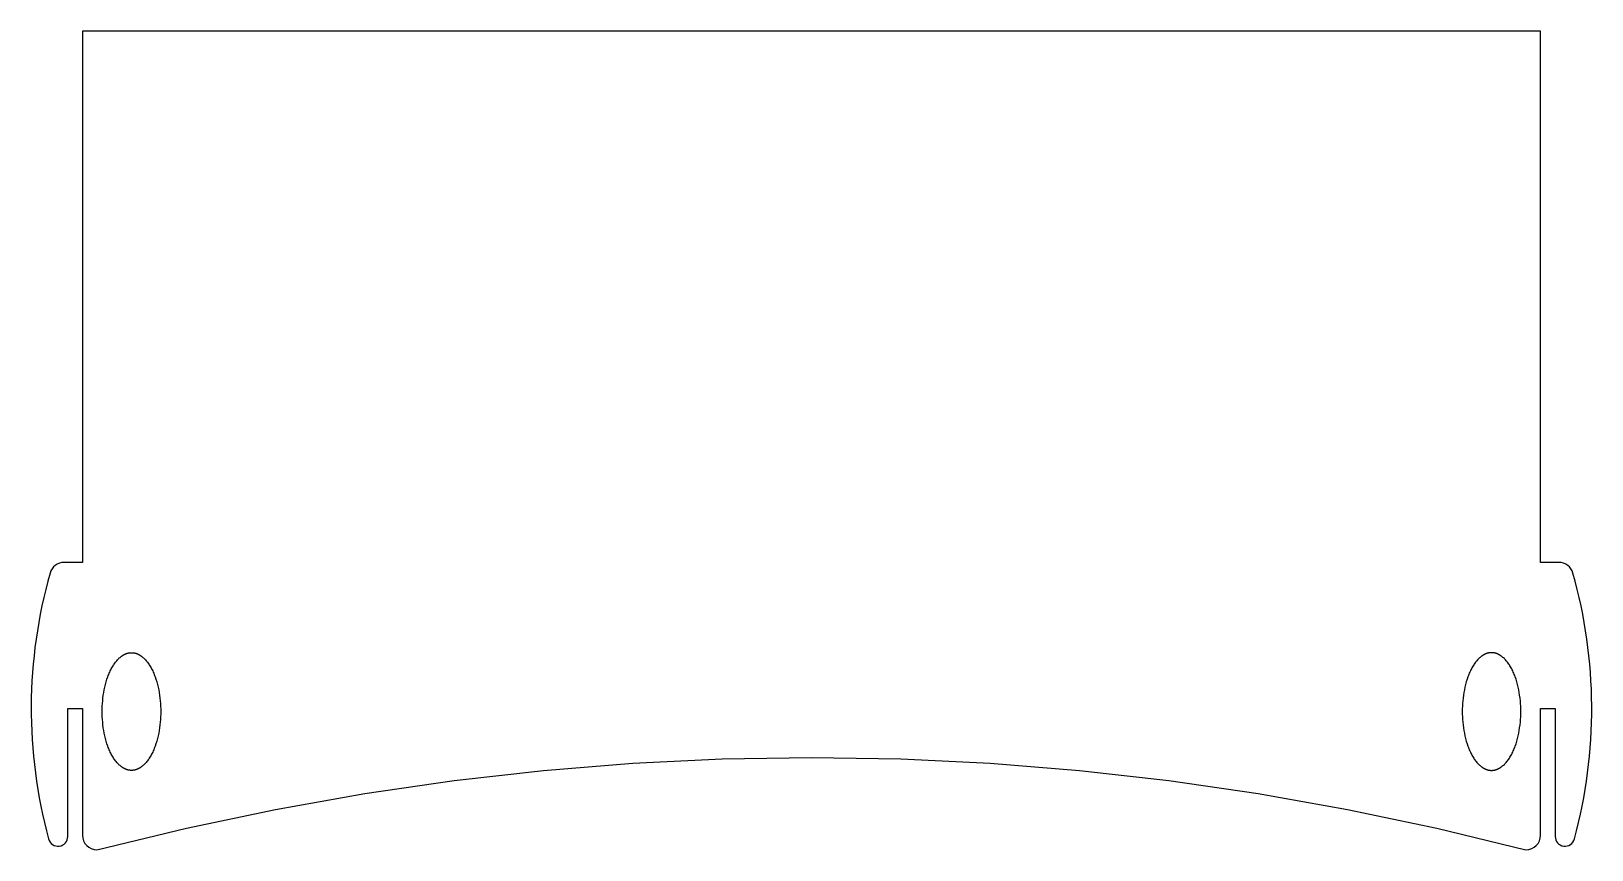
# Model space of a CAD drawing. Extents: x -1054 to -734, y -1575 to -1407.
import ezdxf

# ---------------------------------------------------------------- set-up
doc = ezdxf.new("R2010")
doc.units = 0
doc.layers.add('FAB_3$PI_PROJECTOR$PANEL-P', color=216, linetype='CONTINUOUS')

msp = doc.modelspace()

# ---------------------------------------------------------------- linework, layer by layer
at = {"layer": 'FAB_3$PI_PROJECTOR$PANEL-P'}
for p, q in [((-1043.3, -1406.64), (-1043.3, -1515.58)), ((-744.3, -1406.64), (-1043.3, -1406.64)), ((-744.3, -1515.58), (-744.3, -1406.64)), ((-1043.3, -1515.58), (-1047.04, -1515.58)), ((-740.55, -1515.58), (-744.3, -1515.58)), ((-1036.53, -1536.06), (-1036.4, -1535.9)), ((-1036.4, -1535.9), (-1036.27, -1535.74)), ((-1036.27, -1535.74), (-1036.13, -1535.59)), ((-1036.13, -1535.59), (-1036, -1535.44)), ((-1036, -1535.44), (-1035.86, -1535.31)), ((-1035.86, -1535.31), (-1035.73, -1535.18)), ((-1035.73, -1535.18), (-1035.59, -1535.06)), ((-1035.59, -1535.06), (-1035.45, -1534.94)), ((-1035.45, -1534.94), (-1035.38, -1534.89)), ((-1035.38, -1534.89), (-1035.31, -1534.84)), ((-1035.31, -1534.84), (-1035.24, -1534.79)), ((-1035.24, -1534.79), (-1035.17, -1534.74)), ((-1035.17, -1534.74), (-1035.1, -1534.69)), ((-1035.1, -1534.69), (-1035.03, -1534.65)), ((-1035.03, -1534.65), (-1034.96, -1534.6)), ((-1034.96, -1534.6), (-1034.89, -1534.56)), ((-1034.89, -1534.56), (-1034.82, -1534.52)), ((-1034.82, -1534.52), (-1034.75, -1534.48)), ((-1034.75, -1534.48), (-1034.68, -1534.45)), ((-1034.68, -1534.45), (-1034.61, -1534.41)), ((-1034.61, -1534.41), (-1034.54, -1534.38)), ((-1034.54, -1534.38), (-1034.47, -1534.35)), ((-1034.47, -1534.35), (-1034.4, -1534.32)), ((-1034.4, -1534.32), (-1034.33, -1534.3)), ((-1034.33, -1534.3), (-1034.27, -1534.27)), ((-1034.27, -1534.27), (-1034.2, -1534.25)), ((-1034.2, -1534.25), (-1034.13, -1534.23)), ((-1034.13, -1534.23), (-1034.06, -1534.21)), ((-1034.06, -1534.21), (-1033.99, -1534.19)), ((-1033.99, -1534.19), (-1033.92, -1534.17)), ((-1033.92, -1534.17), (-1033.85, -1534.16)), ((-1033.85, -1534.16), (-1033.78, -1534.14)), ((-1033.78, -1534.14), (-1033.71, -1534.13)), ((-1033.71, -1534.13), (-1033.65, -1534.12)), ((-1033.65, -1534.12), (-1033.58, -1534.11)), ((-1033.58, -1534.11), (-1033.51, -1534.11)), ((-1033.51, -1534.11), (-1033.44, -1534.1)), ((-1033.44, -1534.1), (-1033.38, -1534.1)), ((-1033.38, -1534.1), (-1033.31, -1534.1)), ((-1033.31, -1534.1), (-1033.24, -1534.1)), ((-1033.24, -1534.1), (-1033.18, -1534.1)), ((-1033.18, -1534.1), (-1033.11, -1534.1)), ((-1033.11, -1534.1), (-1033.04, -1534.1)), ((-1033.04, -1534.1), (-1032.98, -1534.11)), ((-1032.98, -1534.11), (-1032.91, -1534.11)), ((-1032.91, -1534.11), (-1032.84, -1534.12)), ((-1032.84, -1534.12), (-1032.77, -1534.13)), ((-1032.77, -1534.13), (-1032.7, -1534.14)), ((-1032.7, -1534.14), (-1032.64, -1534.16)), ((-1032.64, -1534.16), (-1032.57, -1534.17)), ((-1032.57, -1534.17), (-1032.5, -1534.19)), ((-1032.5, -1534.19), (-1032.43, -1534.21)), ((-1032.43, -1534.21), (-1032.36, -1534.23)), ((-1032.36, -1534.23), (-1032.29, -1534.25)), ((-1032.29, -1534.25), (-1032.22, -1534.27)), ((-1032.22, -1534.27), (-1032.15, -1534.3)), ((-1032.15, -1534.3), (-1032.08, -1534.32)), ((-1032.08, -1534.32), (-1032.01, -1534.35)), ((-1032.01, -1534.35), (-1031.94, -1534.38)), ((-1031.94, -1534.38), (-1031.87, -1534.41)), ((-1031.87, -1534.41), (-1031.8, -1534.45)), ((-1031.8, -1534.45), (-1031.73, -1534.48)), ((-1031.73, -1534.48), (-1031.66, -1534.52)), ((-1031.66, -1534.52), (-1031.59, -1534.56)), ((-1031.59, -1534.56), (-1031.52, -1534.6)), ((-1031.52, -1534.6), (-1031.45, -1534.65)), ((-1031.45, -1534.65), (-1031.38, -1534.69)), ((-1031.38, -1534.69), (-1031.31, -1534.74)), ((-1031.31, -1534.74), (-1031.24, -1534.79)), ((-1031.24, -1534.79), (-1031.17, -1534.84)), ((-1031.17, -1534.84), (-1031.1, -1534.89)), ((-1031.1, -1534.89), (-1031.03, -1534.94)), ((-1031.03, -1534.94), (-1030.9, -1535.06)), ((-1030.9, -1535.06), (-1030.76, -1535.18)), ((-1030.76, -1535.18), (-1030.62, -1535.31)), ((-1030.62, -1535.31), (-1030.49, -1535.44)), ((-1030.49, -1535.44), (-1030.35, -1535.59)), ((-1030.35, -1535.59), (-1030.22, -1535.74)), ((-1030.22, -1535.74), (-1030.09, -1535.9)), ((-1030.09, -1535.9), (-1029.96, -1536.06)), ((-757.51, -1535.9), (-757.64, -1536.06)), ((-757.38, -1535.74), (-757.51, -1535.9)), ((-757.24, -1535.59), (-757.38, -1535.74)), ((-757.11, -1535.44), (-757.24, -1535.59)), ((-756.97, -1535.31), (-757.11, -1535.44)), ((-756.84, -1535.18), (-756.97, -1535.31)), ((-756.7, -1535.06), (-756.84, -1535.18)), ((-756.56, -1534.94), (-756.7, -1535.06)), ((-756.49, -1534.89), (-756.56, -1534.94)), ((-756.42, -1534.84), (-756.49, -1534.89)), ((-756.35, -1534.79), (-756.42, -1534.84)), ((-756.28, -1534.74), (-756.35, -1534.79)), ((-756.21, -1534.69), (-756.28, -1534.74)), ((-756.14, -1534.65), (-756.21, -1534.69)), ((-756.07, -1534.6), (-756.14, -1534.65)), ((-756, -1534.56), (-756.07, -1534.6)), ((-755.93, -1534.52), (-756, -1534.56)), ((-755.86, -1534.48), (-755.93, -1534.52)), ((-755.79, -1534.45), (-755.86, -1534.48)), ((-755.72, -1534.41), (-755.79, -1534.45)), ((-755.65, -1534.38), (-755.72, -1534.41)), ((-755.59, -1534.35), (-755.65, -1534.38)), ((-755.52, -1534.32), (-755.59, -1534.35)), ((-755.45, -1534.3), (-755.52, -1534.32)), ((-755.38, -1534.27), (-755.45, -1534.3)), ((-755.31, -1534.25), (-755.38, -1534.27)), ((-755.24, -1534.23), (-755.31, -1534.25)), ((-755.17, -1534.21), (-755.24, -1534.23)), ((-755.1, -1534.19), (-755.17, -1534.21)), ((-755.03, -1534.17), (-755.1, -1534.19)), ((-754.96, -1534.16), (-755.03, -1534.17)), ((-754.89, -1534.14), (-754.96, -1534.16)), ((-754.82, -1534.13), (-754.89, -1534.14)), ((-754.76, -1534.12), (-754.82, -1534.13)), ((-754.69, -1534.11), (-754.76, -1534.12)), ((-754.62, -1534.11), (-754.69, -1534.11)), ((-754.55, -1534.1), (-754.62, -1534.11)), ((-754.49, -1534.1), (-754.55, -1534.1)), ((-754.42, -1534.1), (-754.49, -1534.1)), ((-754.35, -1534.1), (-754.42, -1534.1)), ((-754.29, -1534.1), (-754.35, -1534.1)), ((-754.22, -1534.1), (-754.29, -1534.1)), ((-754.15, -1534.1), (-754.22, -1534.1)), ((-754.09, -1534.11), (-754.15, -1534.1)), ((-754.02, -1534.11), (-754.09, -1534.11)), ((-753.95, -1534.12), (-754.02, -1534.11)), ((-753.88, -1534.13), (-753.95, -1534.12)), ((-753.81, -1534.14), (-753.88, -1534.13)), ((-753.75, -1534.16), (-753.81, -1534.14)), ((-753.68, -1534.17), (-753.75, -1534.16)), ((-753.61, -1534.19), (-753.68, -1534.17)), ((-753.54, -1534.21), (-753.61, -1534.19)), ((-753.47, -1534.23), (-753.54, -1534.21)), ((-753.4, -1534.25), (-753.47, -1534.23)), ((-753.33, -1534.27), (-753.4, -1534.25)), ((-753.26, -1534.3), (-753.33, -1534.27)), ((-753.19, -1534.32), (-753.26, -1534.3)), ((-753.12, -1534.35), (-753.19, -1534.32)), ((-753.05, -1534.38), (-753.12, -1534.35)), ((-752.98, -1534.41), (-753.05, -1534.38)), ((-752.91, -1534.45), (-752.98, -1534.41)), ((-752.84, -1534.48), (-752.91, -1534.45)), ((-752.77, -1534.52), (-752.84, -1534.48)), ((-752.7, -1534.56), (-752.77, -1534.52)), ((-752.63, -1534.6), (-752.7, -1534.56)), ((-752.56, -1534.65), (-752.63, -1534.6)), ((-752.49, -1534.69), (-752.56, -1534.65)), ((-752.42, -1534.74), (-752.49, -1534.69)), ((-752.35, -1534.79), (-752.42, -1534.74)), ((-752.28, -1534.84), (-752.35, -1534.79)), ((-752.21, -1534.89), (-752.28, -1534.84)), ((-752.15, -1534.94), (-752.21, -1534.89)), ((-752.01, -1535.06), (-752.15, -1534.94)), ((-751.87, -1535.18), (-752.01, -1535.06)), ((-751.73, -1535.31), (-751.87, -1535.18)), ((-751.6, -1535.44), (-751.73, -1535.31)), ((-751.46, -1535.59), (-751.6, -1535.44)), ((-751.33, -1535.74), (-751.46, -1535.59)), ((-751.2, -1535.9), (-751.33, -1535.74)), ((-751.07, -1536.06), (-751.2, -1535.9)), ((-1038.26, -1539.56), (-1038.09, -1539.05)), ((-1038.09, -1539.05), (-1038, -1538.8)), ((-1038, -1538.8), (-1037.9, -1538.56)), ((-1037.9, -1538.56), (-1037.8, -1538.32)), ((-1037.8, -1538.32), (-1037.7, -1538.08)), ((-1037.7, -1538.08), (-1037.59, -1537.85)), ((-1037.59, -1537.85), (-1037.49, -1537.63)), ((-1037.49, -1537.63), (-1037.37, -1537.41)), ((-1037.37, -1537.41), (-1037.26, -1537.2)), ((-1037.26, -1537.2), (-1037.14, -1536.99)), ((-1037.14, -1536.99), (-1037.02, -1536.79)), ((-1037.02, -1536.79), (-1036.9, -1536.6)), ((-1036.9, -1536.6), (-1036.78, -1536.42)), ((-1036.78, -1536.42), (-1036.65, -1536.24)), ((-1036.65, -1536.24), (-1036.53, -1536.06)), ((-1029.96, -1536.06), (-1029.83, -1536.24)), ((-1029.83, -1536.24), (-1029.71, -1536.42)), ((-1029.71, -1536.42), (-1029.58, -1536.6)), ((-1029.58, -1536.6), (-1029.46, -1536.79)), ((-1029.46, -1536.79), (-1029.34, -1536.99)), ((-1029.34, -1536.99), (-1029.23, -1537.2)), ((-1029.23, -1537.2), (-1029.11, -1537.41)), ((-1029.11, -1537.41), (-1029, -1537.63)), ((-1029, -1537.63), (-1028.89, -1537.85)), ((-1028.89, -1537.85), (-1028.79, -1538.08)), ((-1028.79, -1538.08), (-1028.68, -1538.32)), ((-1028.68, -1538.32), (-1028.58, -1538.56)), ((-1028.58, -1538.56), (-1028.49, -1538.8)), ((-1028.49, -1538.8), (-1028.4, -1539.05)), ((-1028.4, -1539.05), (-1028.22, -1539.56)), ((-759.2, -1539.05), (-759.38, -1539.56)), ((-759.11, -1538.8), (-759.2, -1539.05)), ((-759.01, -1538.56), (-759.11, -1538.8)), ((-758.91, -1538.32), (-759.01, -1538.56)), ((-758.81, -1538.08), (-758.91, -1538.32)), ((-758.7, -1537.85), (-758.81, -1538.08)), ((-758.6, -1537.63), (-758.7, -1537.85)), ((-758.49, -1537.41), (-758.6, -1537.63)), ((-758.37, -1537.2), (-758.49, -1537.41)), ((-758.25, -1536.99), (-758.37, -1537.2)), ((-758.14, -1536.79), (-758.25, -1536.99)), ((-758.01, -1536.6), (-758.14, -1536.79)), ((-757.89, -1536.42), (-758.01, -1536.6)), ((-757.76, -1536.24), (-757.89, -1536.42)), ((-757.64, -1536.06), (-757.76, -1536.24)), ((-750.94, -1536.24), (-751.07, -1536.06)), ((-750.82, -1536.42), (-750.94, -1536.24)), ((-750.69, -1536.6), (-750.82, -1536.42)), ((-750.57, -1536.79), (-750.69, -1536.6)), ((-750.45, -1536.99), (-750.57, -1536.79)), ((-750.34, -1537.2), (-750.45, -1536.99)), ((-750.22, -1537.41), (-750.34, -1537.2)), ((-750.11, -1537.63), (-750.22, -1537.41)), ((-750, -1537.85), (-750.11, -1537.63)), ((-749.9, -1538.08), (-750, -1537.85)), ((-749.79, -1538.32), (-749.9, -1538.08)), ((-749.7, -1538.56), (-749.79, -1538.32)), ((-749.6, -1538.8), (-749.7, -1538.56)), ((-749.51, -1539.05), (-749.6, -1538.8)), ((-749.33, -1539.56), (-749.51, -1539.05)), ((-1039.01, -1542.84), (-1038.92, -1542.28)), ((-1038.92, -1542.28), (-1038.82, -1541.72)), ((-1038.82, -1541.72), (-1038.7, -1541.17)), ((-1038.7, -1541.17), (-1038.57, -1540.62)), ((-1038.57, -1540.62), (-1038.43, -1540.09)), ((-1038.43, -1540.09), (-1038.26, -1539.56)), ((-1028.22, -1539.56), (-1028.06, -1540.09)), ((-1028.06, -1540.09), (-1027.91, -1540.62)), ((-1027.91, -1540.62), (-1027.78, -1541.17)), ((-1027.78, -1541.17), (-1027.66, -1541.72)), ((-1027.66, -1541.72), (-1027.56, -1542.28)), ((-1027.56, -1542.28), (-1027.47, -1542.84)), ((-760.03, -1542.28), (-760.12, -1542.84)), ((-759.93, -1541.72), (-760.03, -1542.28)), ((-759.82, -1541.17), (-759.93, -1541.72)), ((-759.68, -1540.62), (-759.82, -1541.17)), ((-759.54, -1540.09), (-759.68, -1540.62)), ((-759.38, -1539.56), (-759.54, -1540.09)), ((-749.17, -1540.09), (-749.33, -1539.56)), ((-749.02, -1540.62), (-749.17, -1540.09)), ((-748.89, -1541.17), (-749.02, -1540.62)), ((-748.78, -1541.72), (-748.89, -1541.17)), ((-748.67, -1542.28), (-748.78, -1541.72)), ((-748.59, -1542.84), (-748.67, -1542.28)), ((-1046.3, -1545.56), (-1043.3, -1545.56)), ((-1046.3, -1571.78), (-1046.3, -1545.56)), ((-1043.3, -1545.56), (-1043.3, -1571.53)), ((-1039.24, -1545.63), (-1039.22, -1545.08)), ((-1039.22, -1545.08), (-1039.19, -1544.53)), ((-1039.19, -1544.53), (-1039.14, -1543.97)), ((-1039.14, -1543.97), (-1039.08, -1543.41)), ((-1039.08, -1543.41), (-1039.01, -1542.84)), ((-1027.47, -1542.84), (-1027.4, -1543.41)), ((-1027.4, -1543.41), (-1027.34, -1543.97)), ((-1027.34, -1543.97), (-1027.3, -1544.53)), ((-1027.3, -1544.53), (-1027.27, -1545.08)), ((-1027.27, -1545.08), (-1027.25, -1545.63)), ((-760.33, -1545.08), (-760.35, -1545.63)), ((-760.3, -1544.53), (-760.33, -1545.08)), ((-760.25, -1543.97), (-760.3, -1544.53)), ((-760.2, -1543.41), (-760.25, -1543.97)), ((-760.12, -1542.84), (-760.2, -1543.41)), ((-748.51, -1543.41), (-748.59, -1542.84)), ((-748.45, -1543.97), (-748.51, -1543.41)), ((-748.41, -1544.53), (-748.45, -1543.97)), ((-748.38, -1545.08), (-748.41, -1544.53)), ((-748.36, -1545.63), (-748.38, -1545.08)), ((-744.3, -1545.56), (-741.3, -1545.56)), ((-744.3, -1571.53), (-744.3, -1545.56)), ((-741.3, -1545.56), (-741.3, -1571.78)), ((-1039.24, -1546.17), (-1039.24, -1545.63)), ((-1039.24, -1546.7), (-1039.24, -1546.17)), ((-1039.22, -1547.25), (-1039.24, -1546.7)), ((-1039.19, -1547.8), (-1039.22, -1547.25)), ((-1039.14, -1548.36), (-1039.19, -1547.8)), ((-1039.08, -1548.92), (-1039.14, -1548.36)), ((-1027.34, -1548.36), (-1027.4, -1548.92)), ((-1027.3, -1547.8), (-1027.34, -1548.36)), ((-1027.27, -1547.25), (-1027.3, -1547.8)), ((-1027.25, -1546.7), (-1027.27, -1547.25)), ((-1027.25, -1545.63), (-1027.24, -1546.17)), ((-1027.24, -1546.17), (-1027.25, -1546.7)), ((-760.35, -1545.63), (-760.35, -1546.17)), ((-760.35, -1546.17), (-760.35, -1546.7)), ((-760.35, -1546.7), (-760.33, -1547.25)), ((-760.33, -1547.25), (-760.3, -1547.8)), ((-760.3, -1547.8), (-760.25, -1548.36)), ((-760.25, -1548.36), (-760.2, -1548.92)), ((-748.51, -1548.92), (-748.45, -1548.36)), ((-748.45, -1548.36), (-748.41, -1547.8)), ((-748.41, -1547.8), (-748.38, -1547.25)), ((-748.38, -1547.25), (-748.36, -1546.7)), ((-748.35, -1546.17), (-748.36, -1545.63)), ((-748.36, -1546.7), (-748.35, -1546.17)), ((-1039.01, -1549.49), (-1039.08, -1548.92)), ((-1038.92, -1550.05), (-1039.01, -1549.49)), ((-1038.82, -1550.61), (-1038.92, -1550.05)), ((-1038.7, -1551.16), (-1038.82, -1550.61)), ((-1038.57, -1551.71), (-1038.7, -1551.16)), ((-1038.43, -1552.25), (-1038.57, -1551.71)), ((-1027.91, -1551.71), (-1028.06, -1552.25)), ((-1027.78, -1551.16), (-1027.91, -1551.71)), ((-1027.66, -1550.61), (-1027.78, -1551.16)), ((-1027.56, -1550.05), (-1027.66, -1550.61)), ((-1027.47, -1549.49), (-1027.56, -1550.05)), ((-1027.4, -1548.92), (-1027.47, -1549.49)), ((-760.2, -1548.92), (-760.12, -1549.49)), ((-760.12, -1549.49), (-760.03, -1550.05)), ((-760.03, -1550.05), (-759.93, -1550.61)), ((-759.93, -1550.61), (-759.82, -1551.16)), ((-759.82, -1551.16), (-759.68, -1551.71)), ((-759.68, -1551.71), (-759.54, -1552.25)), ((-749.17, -1552.25), (-749.02, -1551.71)), ((-749.02, -1551.71), (-748.89, -1551.16)), ((-748.89, -1551.16), (-748.78, -1550.61)), ((-748.78, -1550.61), (-748.67, -1550.05)), ((-748.67, -1550.05), (-748.59, -1549.49)), ((-748.59, -1549.49), (-748.51, -1548.92)), ((-1038.26, -1552.77), (-1038.43, -1552.25)), ((-1038.09, -1553.28), (-1038.26, -1552.77)), ((-1038, -1553.53), (-1038.09, -1553.28)), ((-1037.9, -1553.77), (-1038, -1553.53)), ((-1037.8, -1554.01), (-1037.9, -1553.77)), ((-1037.7, -1554.25), (-1037.8, -1554.01)), ((-1037.59, -1554.48), (-1037.7, -1554.25)), ((-1037.49, -1554.7), (-1037.59, -1554.48)), ((-1037.37, -1554.92), (-1037.49, -1554.7)), ((-1037.26, -1555.13), (-1037.37, -1554.92)), ((-1037.14, -1555.34), (-1037.26, -1555.13)), ((-1029.23, -1555.13), (-1029.34, -1555.34)), ((-1029.11, -1554.92), (-1029.23, -1555.13)), ((-1029, -1554.7), (-1029.11, -1554.92)), ((-1028.89, -1554.48), (-1029, -1554.7)), ((-1028.79, -1554.25), (-1028.89, -1554.48)), ((-1028.68, -1554.01), (-1028.79, -1554.25)), ((-1028.58, -1553.77), (-1028.68, -1554.01)), ((-1028.49, -1553.53), (-1028.58, -1553.77)), ((-1028.4, -1553.28), (-1028.49, -1553.53)), ((-1028.22, -1552.77), (-1028.4, -1553.28)), ((-1028.06, -1552.25), (-1028.22, -1552.77)), ((-759.54, -1552.25), (-759.38, -1552.77)), ((-759.38, -1552.77), (-759.2, -1553.28)), ((-759.2, -1553.28), (-759.11, -1553.53)), ((-759.11, -1553.53), (-759.01, -1553.77)), ((-759.01, -1553.77), (-758.91, -1554.01)), ((-758.91, -1554.01), (-758.81, -1554.25)), ((-758.81, -1554.25), (-758.7, -1554.48)), ((-758.7, -1554.48), (-758.6, -1554.7)), ((-758.6, -1554.7), (-758.49, -1554.92)), ((-758.49, -1554.92), (-758.37, -1555.13)), ((-758.37, -1555.13), (-758.25, -1555.34)), ((-750.45, -1555.34), (-750.34, -1555.13)), ((-750.34, -1555.13), (-750.22, -1554.92)), ((-750.22, -1554.92), (-750.11, -1554.7)), ((-750.11, -1554.7), (-750, -1554.48)), ((-750, -1554.48), (-749.9, -1554.25)), ((-749.9, -1554.25), (-749.79, -1554.01)), ((-749.79, -1554.01), (-749.7, -1553.77)), ((-749.7, -1553.77), (-749.6, -1553.53)), ((-749.6, -1553.53), (-749.51, -1553.28)), ((-749.51, -1553.28), (-749.33, -1552.77)), ((-749.33, -1552.77), (-749.17, -1552.25)), ((-1037.02, -1555.54), (-1037.14, -1555.34)), ((-1036.9, -1555.73), (-1037.02, -1555.54)), ((-1036.78, -1555.92), (-1036.9, -1555.73)), ((-1036.65, -1556.1), (-1036.78, -1555.92)), ((-1036.53, -1556.27), (-1036.65, -1556.1)), ((-1036.4, -1556.43), (-1036.53, -1556.27)), ((-1036.27, -1556.59), (-1036.4, -1556.43)), ((-1036.13, -1556.74), (-1036.27, -1556.59)), ((-1036, -1556.89), (-1036.13, -1556.74)), ((-1035.86, -1557.02), (-1036, -1556.89)), ((-1035.73, -1557.15), (-1035.86, -1557.02)), ((-1035.59, -1557.27), (-1035.73, -1557.15)), ((-1035.45, -1557.39), (-1035.59, -1557.27)), ((-1035.38, -1557.44), (-1035.45, -1557.39)), ((-1035.31, -1557.49), (-1035.38, -1557.44)), ((-1035.24, -1557.54), (-1035.31, -1557.49)), ((-1035.17, -1557.59), (-1035.24, -1557.54)), ((-1035.1, -1557.64), (-1035.17, -1557.59)), ((-1035.03, -1557.69), (-1035.1, -1557.64)), ((-1034.96, -1557.73), (-1035.03, -1557.69)), ((-1034.89, -1557.77), (-1034.96, -1557.73)), ((-1034.82, -1557.81), (-1034.89, -1557.77)), ((-1034.75, -1557.85), (-1034.82, -1557.81)), ((-1034.68, -1557.88), (-1034.75, -1557.85)), ((-1034.61, -1557.92), (-1034.68, -1557.88)), ((-1034.54, -1557.95), (-1034.61, -1557.92)), ((-1034.47, -1557.98), (-1034.54, -1557.95)), ((-1034.4, -1558.01), (-1034.47, -1557.98)), ((-1034.33, -1558.03), (-1034.4, -1558.01)), ((-1034.27, -1558.06), (-1034.33, -1558.03)), ((-1034.2, -1558.08), (-1034.27, -1558.06)), ((-1034.13, -1558.1), (-1034.2, -1558.08)), ((-1034.06, -1558.12), (-1034.13, -1558.1)), ((-1033.99, -1558.14), (-1034.06, -1558.12)), ((-1033.92, -1558.16), (-1033.99, -1558.14)), ((-1033.85, -1558.17), (-1033.92, -1558.16)), ((-1033.78, -1558.19), (-1033.85, -1558.17)), ((-1033.71, -1558.2), (-1033.78, -1558.19)), ((-1033.65, -1558.21), (-1033.71, -1558.2)), ((-1033.58, -1558.22), (-1033.65, -1558.21)), ((-1033.51, -1558.22), (-1033.58, -1558.22)), ((-1033.44, -1558.23), (-1033.51, -1558.22)), ((-1033.38, -1558.23), (-1033.44, -1558.23)), ((-1033.31, -1558.23), (-1033.38, -1558.23)), ((-1033.24, -1558.24), (-1033.31, -1558.23)), ((-1033.18, -1558.23), (-1033.24, -1558.24)), ((-1033.11, -1558.23), (-1033.18, -1558.23)), ((-1033.04, -1558.23), (-1033.11, -1558.23)), ((-1032.98, -1558.22), (-1033.04, -1558.23)), ((-1032.91, -1558.22), (-1032.98, -1558.22)), ((-1032.84, -1558.21), (-1032.91, -1558.22)), ((-1032.77, -1558.2), (-1032.84, -1558.21)), ((-1032.7, -1558.19), (-1032.77, -1558.2)), ((-1032.64, -1558.17), (-1032.7, -1558.19)), ((-1032.57, -1558.16), (-1032.64, -1558.17)), ((-1032.5, -1558.14), (-1032.57, -1558.16)), ((-1032.43, -1558.12), (-1032.5, -1558.14)), ((-1032.36, -1558.1), (-1032.43, -1558.12)), ((-1032.29, -1558.08), (-1032.36, -1558.1)), ((-1032.22, -1558.06), (-1032.29, -1558.08)), ((-1032.15, -1558.03), (-1032.22, -1558.06)), ((-1032.08, -1558.01), (-1032.15, -1558.03)), ((-1032.01, -1557.98), (-1032.08, -1558.01)), ((-1031.94, -1557.95), (-1032.01, -1557.98)), ((-1031.87, -1557.92), (-1031.94, -1557.95)), ((-1031.8, -1557.88), (-1031.87, -1557.92)), ((-1031.73, -1557.85), (-1031.8, -1557.88)), ((-1031.66, -1557.81), (-1031.73, -1557.85)), ((-1031.59, -1557.77), (-1031.66, -1557.81)), ((-1031.52, -1557.73), (-1031.59, -1557.77)), ((-1031.45, -1557.69), (-1031.52, -1557.73)), ((-1031.38, -1557.64), (-1031.45, -1557.69)), ((-1031.31, -1557.59), (-1031.38, -1557.64)), ((-1031.24, -1557.54), (-1031.31, -1557.59)), ((-1031.17, -1557.49), (-1031.24, -1557.54)), ((-1031.1, -1557.44), (-1031.17, -1557.49)), ((-1031.03, -1557.39), (-1031.1, -1557.44)), ((-1030.9, -1557.27), (-1031.03, -1557.39)), ((-1030.76, -1557.15), (-1030.9, -1557.27)), ((-1030.62, -1557.02), (-1030.76, -1557.15)), ((-1030.49, -1556.89), (-1030.62, -1557.02)), ((-1030.35, -1556.74), (-1030.49, -1556.89)), ((-1030.22, -1556.59), (-1030.35, -1556.74)), ((-1030.09, -1556.43), (-1030.22, -1556.59)), ((-1029.96, -1556.27), (-1030.09, -1556.43)), ((-1029.83, -1556.1), (-1029.96, -1556.27)), ((-1029.71, -1555.92), (-1029.83, -1556.1)), ((-1029.58, -1555.73), (-1029.71, -1555.92)), ((-1029.46, -1555.54), (-1029.58, -1555.73)), ((-1029.34, -1555.34), (-1029.46, -1555.54)), ((-967.05, -1560.32), (-948.74, -1558.24)), ((-948.74, -1558.24), (-930.43, -1556.76)), ((-930.43, -1556.76), (-912.11, -1555.88)), ((-912.11, -1555.88), (-893.8, -1555.58)), ((-893.8, -1555.58), (-875.48, -1555.88)), ((-875.48, -1555.88), (-857.17, -1556.76)), ((-857.17, -1556.76), (-838.86, -1558.24)), ((-838.86, -1558.24), (-820.54, -1560.32)), ((-758.25, -1555.34), (-758.14, -1555.54)), ((-758.14, -1555.54), (-758.01, -1555.73)), ((-758.01, -1555.73), (-757.89, -1555.92)), ((-757.89, -1555.92), (-757.76, -1556.1)), ((-757.76, -1556.1), (-757.64, -1556.27)), ((-757.64, -1556.27), (-757.51, -1556.43)), ((-757.51, -1556.43), (-757.38, -1556.59)), ((-757.38, -1556.59), (-757.24, -1556.74)), ((-757.24, -1556.74), (-757.11, -1556.89)), ((-757.11, -1556.89), (-756.97, -1557.02)), ((-756.97, -1557.02), (-756.84, -1557.15)), ((-756.84, -1557.15), (-756.7, -1557.27)), ((-756.7, -1557.27), (-756.56, -1557.39)), ((-756.56, -1557.39), (-756.49, -1557.44)), ((-756.49, -1557.44), (-756.42, -1557.49)), ((-756.42, -1557.49), (-756.35, -1557.54)), ((-756.35, -1557.54), (-756.28, -1557.59)), ((-756.28, -1557.59), (-756.21, -1557.64)), ((-756.21, -1557.64), (-756.14, -1557.69)), ((-756.14, -1557.69), (-756.07, -1557.73)), ((-756.07, -1557.73), (-756, -1557.77)), ((-756, -1557.77), (-755.93, -1557.81)), ((-755.93, -1557.81), (-755.86, -1557.85)), ((-755.86, -1557.85), (-755.79, -1557.88)), ((-755.79, -1557.88), (-755.72, -1557.92)), ((-755.72, -1557.92), (-755.65, -1557.95)), ((-755.65, -1557.95), (-755.59, -1557.98)), ((-755.59, -1557.98), (-755.52, -1558.01)), ((-755.52, -1558.01), (-755.45, -1558.03)), ((-755.45, -1558.03), (-755.38, -1558.06)), ((-755.38, -1558.06), (-755.31, -1558.08)), ((-755.31, -1558.08), (-755.24, -1558.1)), ((-755.24, -1558.1), (-755.17, -1558.12)), ((-755.17, -1558.12), (-755.1, -1558.14)), ((-755.1, -1558.14), (-755.03, -1558.16)), ((-755.03, -1558.16), (-754.96, -1558.17)), ((-754.96, -1558.17), (-754.89, -1558.19)), ((-754.89, -1558.19), (-754.82, -1558.2)), ((-754.82, -1558.2), (-754.76, -1558.21)), ((-754.76, -1558.21), (-754.69, -1558.22)), ((-754.69, -1558.22), (-754.62, -1558.22)), ((-754.62, -1558.22), (-754.55, -1558.23)), ((-754.55, -1558.23), (-754.49, -1558.23)), ((-754.49, -1558.23), (-754.42, -1558.23)), ((-754.42, -1558.23), (-754.35, -1558.24)), ((-754.35, -1558.24), (-754.29, -1558.23)), ((-754.29, -1558.23), (-754.22, -1558.23)), ((-754.22, -1558.23), (-754.15, -1558.23)), ((-754.15, -1558.23), (-754.09, -1558.22)), ((-754.09, -1558.22), (-754.02, -1558.22)), ((-754.02, -1558.22), (-753.95, -1558.21)), ((-753.95, -1558.21), (-753.88, -1558.2)), ((-753.88, -1558.2), (-753.81, -1558.19)), ((-753.81, -1558.19), (-753.75, -1558.17)), ((-753.75, -1558.17), (-753.68, -1558.16)), ((-753.68, -1558.16), (-753.61, -1558.14)), ((-753.61, -1558.14), (-753.54, -1558.12)), ((-753.54, -1558.12), (-753.47, -1558.1)), ((-753.47, -1558.1), (-753.4, -1558.08)), ((-753.4, -1558.08), (-753.33, -1558.06)), ((-753.33, -1558.06), (-753.26, -1558.03)), ((-753.26, -1558.03), (-753.19, -1558.01)), ((-753.19, -1558.01), (-753.12, -1557.98)), ((-753.12, -1557.98), (-753.05, -1557.95)), ((-753.05, -1557.95), (-752.98, -1557.92)), ((-752.98, -1557.92), (-752.91, -1557.88)), ((-752.91, -1557.88), (-752.84, -1557.85)), ((-752.84, -1557.85), (-752.77, -1557.81)), ((-752.77, -1557.81), (-752.7, -1557.77)), ((-752.7, -1557.77), (-752.63, -1557.73)), ((-752.63, -1557.73), (-752.56, -1557.69)), ((-752.56, -1557.69), (-752.49, -1557.64)), ((-752.49, -1557.64), (-752.42, -1557.59)), ((-752.42, -1557.59), (-752.35, -1557.54)), ((-752.35, -1557.54), (-752.28, -1557.49)), ((-752.28, -1557.49), (-752.21, -1557.44)), ((-752.21, -1557.44), (-752.15, -1557.39)), ((-752.15, -1557.39), (-752.01, -1557.27)), ((-752.01, -1557.27), (-751.87, -1557.15)), ((-751.87, -1557.15), (-751.73, -1557.02)), ((-751.73, -1557.02), (-751.6, -1556.89)), ((-751.6, -1556.89), (-751.46, -1556.74)), ((-751.46, -1556.74), (-751.33, -1556.59)), ((-751.33, -1556.59), (-751.2, -1556.43)), ((-751.2, -1556.43), (-751.07, -1556.27)), ((-751.07, -1556.27), (-750.94, -1556.1)), ((-750.94, -1556.1), (-750.82, -1555.92)), ((-750.82, -1555.92), (-750.69, -1555.73)), ((-750.69, -1555.73), (-750.57, -1555.54)), ((-750.57, -1555.54), (-750.45, -1555.34)), ((-985.37, -1562.98), (-967.05, -1560.32)), ((-820.54, -1560.32), (-802.23, -1562.98)), ((-1003.68, -1566.24), (-985.37, -1562.98)), ((-802.23, -1562.98), (-783.92, -1566.24)), ((-1021.99, -1570.09), (-1003.68, -1566.24)), ((-783.92, -1566.24), (-765.6, -1570.09)), ((-1040.31, -1574.53), (-1021.99, -1570.09)), ((-765.6, -1570.09), (-747.29, -1574.53))]:
    msp.add_line(p, q, dxfattribs=at)
for centre, radius, start, end in [((-1047.04, -1518.58), 3, 90, 164.4621), ((-740.55, -1518.58), 3, 15.5379, 90), ((-951.94, -1545.57), 101.86, 164.1658, 195.209), ((-835.66, -1545.57), 101.86, 344.791, 15.8342), ((-1048.3, -1571.78), 2, 194.9559, 360), ((-1040.3, -1571.53), 3, 180, 269.8224), ((-747.3, -1571.53), 3, 270.1776, 0), ((-739.3, -1571.78), 2, 180, 345.0441)]:
    msp.add_arc(centre, radius, start, end, dxfattribs=at)

doc.saveas('drawing.dxf')
